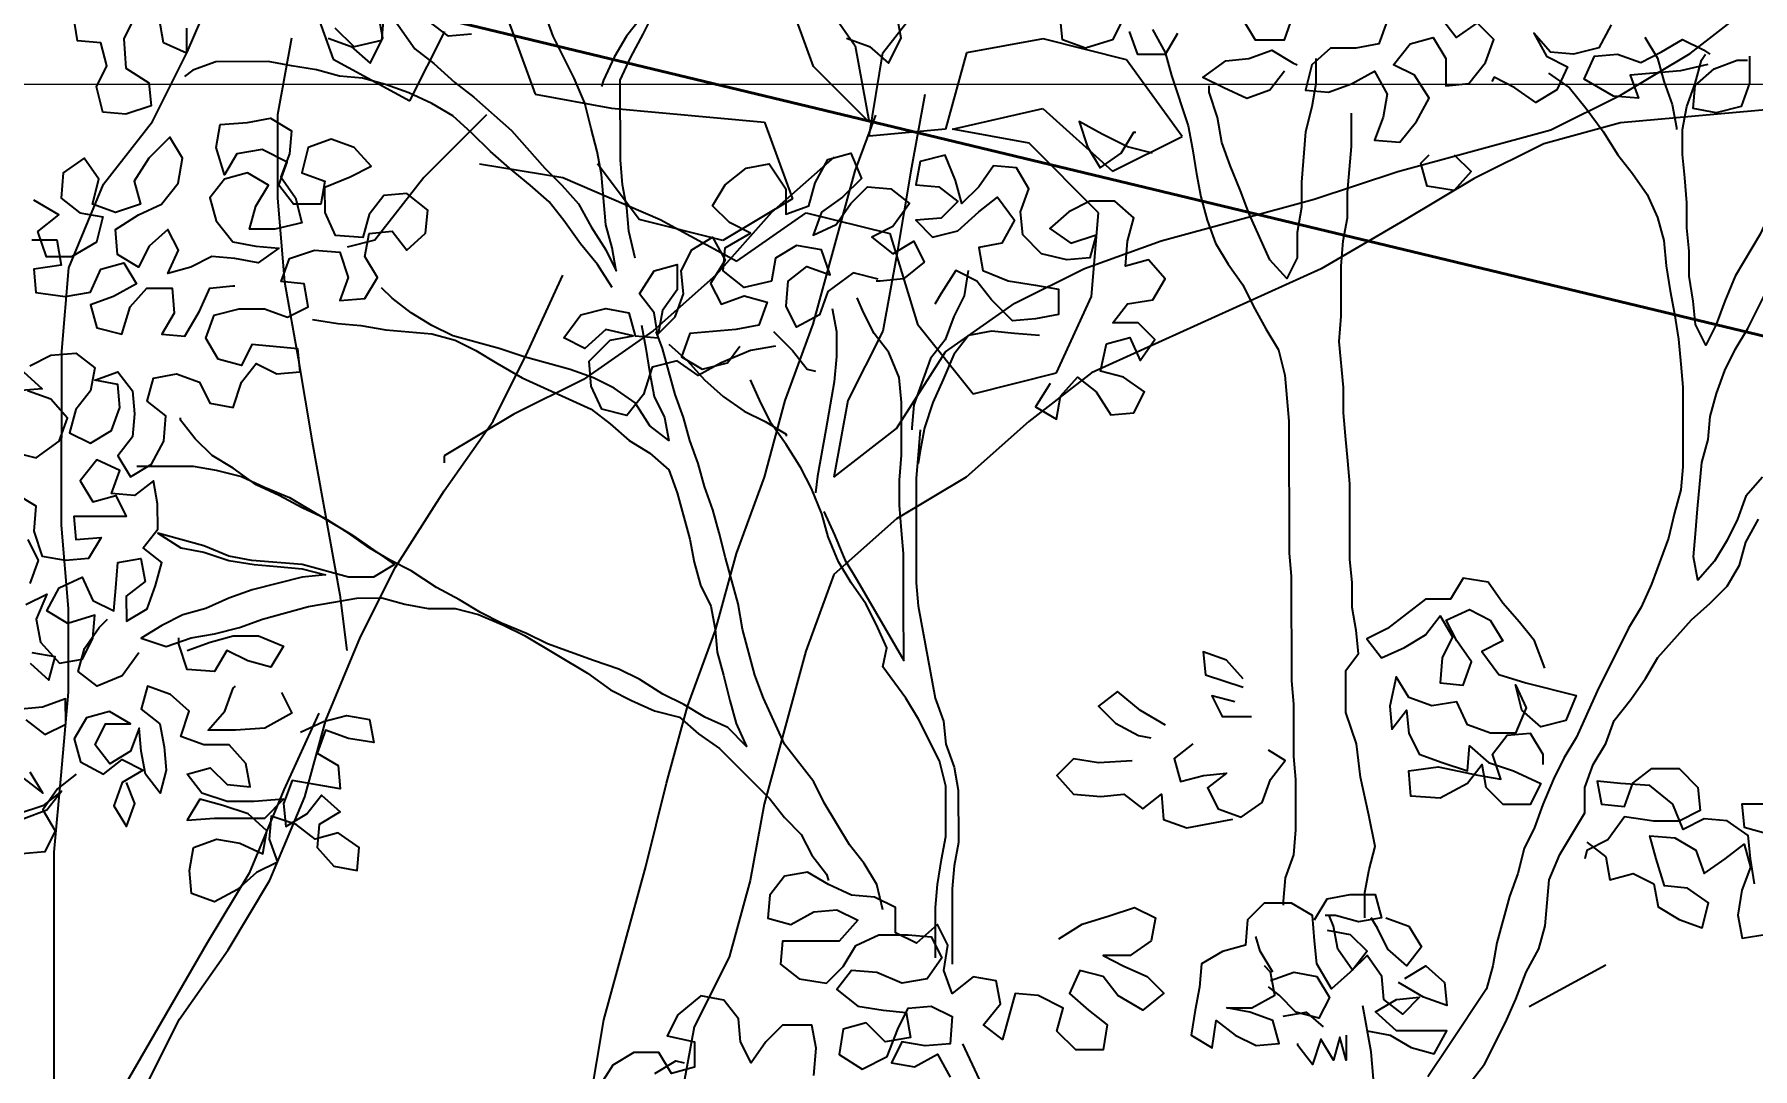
# Model space of a CAD drawing. Header units: millimetres. Extents: x 684983 to 685377, y 990360 to 990509.
# Drawn here: x 685190.935 to 685191.703, y 990447.598 to 990448.06 of the extents above; entities that cross this region are included whole.
import ezdxf

# ---------------------------------------------------------------- set-up
doc = ezdxf.new("R2010")
doc.units = ezdxf.units.MM
doc.header["$PDMODE"] = 35
doc.header["$PDSIZE"] = 0.2
for name, color, linetype in [('ANJILI', 7, 'Continuous'), ('dim', 7, 'Continuous'), ('MAHAGONY', 7, 'Continuous')]:
    doc.layers.add(name, color=color, linetype=linetype)
doc.layers.add('BD', color=1, linetype='Continuous', lineweight=40)
doc.layers.add('grid', color=8, linetype='Continuous', lineweight=9)
doc.styles.add('DIM', font='ARIALN.TTF', dxfattribs={"width": 0.8, "height": 1})
doc.dimstyles.get("Standard").update_dxf_attribs({"dimtxt": 1, "dimasz": 0.18, "dimexe": 0.18, "dimexo": 0.0625, "dimgap": 0.09, "dimtad": 0, "dimrnd": 0.05, "dimzin": 0, "dimdsep": 46, "dimtxsty": 'DIM', "dimcen": 0.09, "dimse1": 1, "dimse2": 1, "dimsd1": 1, "dimsd2": 1, "dimadec": 0, "dimazin": 0, "dimtfac": 1, "dimtix": 1, "dimtofl": 0, "dimtmove": 2, "dimatfit": 3, "dimfxl": 0, "dimtolj": 1, "dimtzin": 0, "dimarcsym": 0})

# ---------------------------------------------------------------- blocks, each defined once
blk = doc.blocks.new('*D58')
at = {"layer": 'Defpoints', "color": 0, "transparency": 16777216}
for p in [(685177.08947, 990451.441), (685192.34647, 990448.83217), (685192.10547, 990447.83)]:
    blk.add_point(p, dxfattribs=at)
at = {"layer": 'dim', "color": 0, "transparency": 16777216, "insert": (685184.83847, 990450.63767), "char_height": 1, "attachment_point": 5, "rotation": 346.47844, "style": 'DIM'}
blk.add_mtext('\\A1;15.45', dxfattribs=at)
blk = doc.blocks.new('seee')
at = {"color": 84}
for p, q in [((11662.625, -2925.597, 6505.241), (11664.193, -2927.842, 6505.241)), ((11646.472, -2925.807, 6505.241), (11647.367, -2928.276, 6505.241)), ((11662.846, -2928.514, 6505.241), (11661.951, -2926.046, 6505.241)), ((11665.09, -2928.067, 6505.241), (11666.662, -2926.05, 6505.241)), ((11642.656, -2928.047, 6505.241), (11643.331, -2926.477, 6505.241)), ((11691.113, -2928.091, 6505.241), (11693.133, -2926.523, 6505.241)), ((11649.834, -2929.624, 6505.241), (11650.957, -2927.381, 6505.241)), ((11652.977, -2926.935, 6505.241), (11653.872, -2929.403, 6505.241)), ((11646.022, -2927.601, 6505.241), (11645.571, -2930.069, 6505.241)), ((11664.193, -2927.842, 6505.241), (11664.639, -2930.31, 6505.241)), ((11670.25, -2927.623, 6505.241), (11667.782, -2928.07, 6505.241)), ((11672.942, -2928.299, 6505.241), (11670.25, -2927.623, 6505.241)), ((11641.533, -2930.289, 6505.241), (11642.656, -2928.047, 6505.241)), ((11647.367, -2928.276, 6505.241), (11649.834, -2929.624, 6505.241)), ((11664.639, -2930.31, 6505.241), (11662.846, -2928.514, 6505.241)), ((11664.639, -2930.759, 6505.241), (11665.09, -2928.067, 6505.241)), ((11667.782, -2928.07, 6505.241), (11667.107, -2930.537, 6505.241)), ((11674.734, -2930.768, 6505.241), (11672.942, -2928.299, 6505.241)), ((11688.868, -2929.435, 6505.241), (11691.113, -2928.091, 6505.241)), ((11653.872, -2929.403, 6505.241), (11656.339, -2929.854, 6505.241)), ((11666.435, -2929.415, 6505.241), (11665.984, -2931.882, 6505.241)), ((11686.624, -2930.555, 6505.241), (11688.868, -2929.435, 6505.241)), ((11645.571, -2930.069, 6505.241), (11645.569, -2932.761, 6505.241)), ((11652.301, -2930.075, 6505.241), (11650.28, -2932.092, 6505.241)), ((11656.339, -2929.854, 6505.241), (11661.274, -2930.307, 6505.241)), ((11664.189, -2931.88, 6505.241), (11664.864, -2930.086, 6505.241)), ((11667.331, -2930.537, 6505.241), (11670.248, -2929.867, 6505.241)), ((11670.248, -2929.867, 6505.241), (11672.49, -2931.888, 6505.241)), ((11693.803, -2929.888, 6505.241), (11688.868, -2930.333, 6505.241)), ((11639.961, -2932.307, 6505.241), (11641.533, -2930.289, 6505.241)), ((11661.274, -2930.307, 6505.241), (11662.169, -2932.776, 6505.241)), ((11667.107, -2930.537, 6505.241), (11664.639, -2930.759, 6505.241)), ((11669.798, -2930.988, 6505.241), (11667.331, -2930.537, 6505.241)), ((11681.687, -2931.896, 6505.241), (11686.624, -2930.555, 6505.241)), ((11688.868, -2930.333, 6505.241), (11686.399, -2931.003, 6505.241)), ((11672.04, -2933.234, 6505.241), (11669.798, -2930.988, 6505.241)), ((11672.49, -2931.888, 6505.241), (11674.734, -2930.768, 6505.241)), ((11686.399, -2931.003, 6505.241), (11684.155, -2932.123, 6505.241)), ((11652.075, -2931.645, 6505.241), (11654.767, -2932.096, 6505.241)), ((11657.233, -2933.444, 6505.241), (11655.889, -2931.648, 6505.241)), ((11663.517, -2931.431, 6505.241), (11661.496, -2933.224, 6505.241)), ((11638.836, -2934.998, 6505.241), (11639.961, -2932.307, 6505.241)), ((11650.28, -2932.092, 6505.241), (11648.708, -2934.109, 6505.241)), ((11654.767, -2932.096, 6505.241), (11657.906, -2933.445, 6505.241)), ((11662.839, -2936.814, 6505.241), (11664.189, -2931.88, 6505.241)), ((11665.984, -2931.882, 6505.241), (11665.533, -2934.574, 6505.241)), ((11678.995, -2932.791, 6505.241), (11681.687, -2931.896, 6505.241)), ((11684.155, -2932.123, 6505.241), (11681.91, -2933.467, 6505.241)), ((11645.569, -2932.761, 6505.241), (11645.79, -2935.453, 6505.241)), ((11662.169, -2932.776, 6505.241), (11659.925, -2934.12, 6505.241)), ((11674.058, -2934.133, 6505.241), (11678.995, -2932.791, 6505.241)), ((11659.925, -2934.12, 6505.241), (11657.233, -2933.444, 6505.241)), ((11657.906, -2933.445, 6505.241), (11660.373, -2934.793, 6505.241)), ((11661.496, -2933.224, 6505.241), (11659.699, -2935.241, 6505.241)), ((11660.373, -2934.793, 6505.241), (11662.618, -2933.225, 6505.241)), ((11662.618, -2933.225, 6505.241), (11665.309, -2933.9, 6505.241)), ((11671.813, -2935.925, 6505.241), (11672.04, -2933.234, 6505.241)), ((11681.91, -2933.467, 6505.241), (11679.217, -2935.035, 6505.241)), ((11665.309, -2933.9, 6505.241), (11666.204, -2936.818, 6505.241)), ((11648.708, -2934.109, 6505.241), (11647.81, -2934.333, 6505.241)), ((11665.533, -2934.574, 6505.241), (11665.082, -2937.041, 6505.241)), ((11671.589, -2935.028, 6505.241), (11674.058, -2934.133, 6505.241)), ((11638.61, -2937.69, 6505.241), (11638.836, -2934.998, 6505.241)), ((11669.345, -2936.147, 6505.241), (11671.589, -2935.028, 6505.241)), ((11679.217, -2935.035, 6505.241), (11671.811, -2938.393, 6505.241)), ((11645.79, -2935.453, 6505.241), (11646.237, -2937.921, 6505.241)), ((11653.64, -2937.703, 6505.241), (11654.764, -2935.237, 6505.241)), ((11659.699, -2935.241, 6505.241), (11657.679, -2937.034, 6505.241)), ((11667.1, -2937.716, 6505.241), (11669.345, -2936.147, 6505.241)), ((11670.689, -2938.392, 6505.241), (11671.813, -2935.925, 6505.241)), ((11661.939, -2939.281, 6505.241), (11662.839, -2936.814, 6505.241)), ((11666.204, -2936.818, 6505.241), (11667.996, -2939.063, 6505.241)), ((11657.679, -2937.034, 6505.241), (11655.434, -2938.602, 6505.241)), ((11665.082, -2937.041, 6505.241), (11663.958, -2939.283, 6505.241)), ((11638.604, -2943.298, 6505.241), (11638.61, -2937.69, 6505.241)), ((11646.237, -2937.921, 6505.241), (11646.683, -2940.613, 6505.241)), ((11652.516, -2939.946, 6505.241), (11653.64, -2937.703, 6505.241)), ((11665.528, -2940.182, 6505.241), (11667.1, -2937.716, 6505.241)), ((11667.996, -2939.063, 6505.241), (11670.689, -2938.392, 6505.241)), ((11671.811, -2938.393, 6505.241), (11669.79, -2939.962, 6505.241)), ((11655.434, -2938.602, 6505.241), (11653.19, -2939.722, 6505.241)), ((11661.264, -2941.748, 6505.241), (11661.939, -2939.281, 6505.241)), ((11663.958, -2939.283, 6505.241), (11663.507, -2941.75, 6505.241)), ((11650.944, -2942.188, 6505.241), (11652.516, -2939.946, 6505.241)), ((11653.19, -2939.722, 6505.241), (11650.945, -2941.066, 6505.241)), ((11669.79, -2939.962, 6505.241), (11667.77, -2941.754, 6505.241)), ((11646.683, -2940.613, 6505.241), (11647.576, -2945.55, 6505.241)), ((11663.507, -2941.75, 6505.241), (11665.528, -2940.182, 6505.241)), ((11650.945, -2941.066, 6505.241), (11650.945, -2941.29, 6505.241)), ((11660.364, -2944.215, 6505.241), (11661.264, -2941.748, 6505.241)), ((11667.77, -2941.754, 6505.241), (11665.525, -2943.098, 6505.241)), ((11649.371, -2944.654, 6505.241), (11650.944, -2942.188, 6505.241)), ((11638.826, -2945.99, 6505.241), (11638.604, -2943.298, 6505.241)), ((11665.525, -2943.098, 6505.241), (11663.504, -2944.891, 6505.241)), ((11659.689, -2946.682, 6505.241), (11660.364, -2944.215, 6505.241)), ((11648.248, -2946.896, 6505.241), (11649.371, -2944.654, 6505.241)), ((11663.504, -2944.891, 6505.241), (11662.605, -2947.358, 6505.241)), ((11647.576, -2945.55, 6505.241), (11647.799, -2947.344, 6505.241)), ((11638.824, -2948.682, 6505.241), (11638.826, -2945.99, 6505.241)), ((11658.789, -2949.149, 6505.241), (11659.689, -2946.682, 6505.241)), ((11647.123, -2949.587, 6505.241), (11648.248, -2946.896, 6505.241)), ((11662.605, -2947.358, 6505.241), (11661.254, -2952.292, 6505.241)), ((11638.597, -2951.374, 6505.241), (11638.824, -2948.682, 6505.241)), ((11646.899, -2949.363, 6505.241), (11645.775, -2951.829, 6505.241)), ((11646.448, -2952.054, 6505.241), (11647.123, -2949.587, 6505.241)), ((11658.114, -2951.616, 6505.241), (11658.789, -2949.149, 6505.241)), ((11638.37, -2953.842, 6505.241), (11638.597, -2951.374, 6505.241)), ((11657.439, -2954.308, 6505.241), (11658.114, -2951.616, 6505.241)), ((11645.775, -2951.829, 6505.241), (11644.651, -2954.52, 6505.241)), ((11645.324, -2954.745, 6505.241), (11646.448, -2952.054, 6505.241)), ((11661.254, -2952.292, 6505.241), (11660.803, -2954.759, 6505.241)), ((11638.366, -2959.226, 6505.241), (11638.37, -2953.842, 6505.241)), ((11644.651, -2954.52, 6505.241), (11643.303, -2956.762, 6505.241)), ((11656.088, -2959.242, 6505.241), (11657.439, -2954.308, 6505.241)), ((11643.976, -2956.987, 6505.241), (11645.324, -2954.745, 6505.241)), ((11660.803, -2954.759, 6505.241), (11660.128, -2957.227, 6505.241)), ((11643.303, -2956.762, 6505.241), (11638.36, -2965.283, 6505.241)), ((11642.404, -2959.229, 6505.241), (11643.976, -2956.987, 6505.241)), ((11660.128, -2957.227, 6505.241), (11659.004, -2959.469, 6505.241)), ((11685.925, -2958.82, 6505.241), (11688.394, -2957.477, 6505.241)), ((11638.36, -2965.283, 6505.241), (11638.366, -2959.226, 6505.241)), ((11641.28, -2961.472, 6505.241), (11642.404, -2959.229, 6505.241)), ((11655.637, -2961.933, 6505.241), (11656.088, -2959.242, 6505.241)), ((11659.004, -2959.469, 6505.241), (11658.553, -2961.936, 6505.241))]:
    blk.add_line(p, q, dxfattribs=at)
blk = doc.blocks.new('TREE30')
at = {"color": 3, "flags": 128}
for points in [[(-0.46171, 2.01987), (-0.4507, 2.01588), (-0.44168, 2.00788), (-0.43569, 2.0199), (-0.4377, 2.0309)], [(-0.21409, 2.01987), (-0.20308, 2.01588), (-0.19407, 2.00788), (-0.18807, 2.0199), (-0.19008, 2.0309)], [(-0.39325, 2.02171), (-0.40426, 2.0207), (-0.41327, 2.0277)], [(-0.43529, 2.02968), (-0.43628, 2.01867), (-0.44929, 2.01565), (-0.45831, 2.02465)], [(-0.52937, 2.02459), (-0.52936, 2.01258), (-0.54037, 2.01757), (-0.54238, 2.02958)], [(-0.55439, 2.02957), (-0.55939, 2.01956), (-0.55837, 2.00555), (-0.54736, 1.99855), (-0.54635, 1.98754), (-0.55835, 1.98353), (-0.56936, 1.98452), (-0.57238, 1.99653), (-0.56738, 2.00654), (-0.57039, 2.01755), (-0.58141, 2.01854), (-0.58342, 2.03054)], [(-0.02494, 2.02905), (-0.01893, 2.01905), (-0.00492, 2.01906), (0.00007, 2.03308)], [(0.04412, 2.02812), (0.04012, 2.0171), (0.02912, 2.01509), (0.01711, 2.01508), (0.00811, 2.00707), (0.00511, 1.99505), (0.01612, 1.99406), (0.02713, 1.99808), (0.03813, 2.00409), (0.04415, 1.99309), (0.04216, 1.98208), (0.03816, 1.97106), (0.05017, 1.97007), (0.05817, 1.98009), (0.06417, 1.9911), (0.05715, 2.00211), (0.04714, 2.0071), (0.05514, 2.01712), (0.06614, 2.02013), (0.07216, 2.01013), (0.07217, 1.99712), (0.08318, 1.99813), (0.09117, 2.00814), (0.09517, 2.01916), (0.08715, 2.02716), (0.07715, 2.02014), (0.07014, 2.02914)], [(0.15121, 2.02621), (0.14521, 2.0152), (0.13321, 2.01218), (0.1222, 2.01318), (0.11418, 2.02218), (0.1202, 2.01117), (0.13021, 2.00618), (0.12522, 1.99516), (0.11521, 1.98915), (0.1052, 1.99615), (0.09518, 2.00114), (0.09419, 1.99914)], [(-0.05596, 2.02202), (-0.06196, 2.01201), (-0.07497, 2.01199), (-0.07898, 2.023)], [(-0.08199, 2.029), (-0.08699, 2.01899), (-0.09999, 2.01497), (-0.11101, 2.01897), (-0.11202, 2.02998)], [(0.19727, 2.00724), (0.18426, 2.00422), (0.16024, 2.0022), (0.16425, 1.9912), (0.15224, 1.99219), (0.13822, 2.00018), (0.14322, 2.01119), (0.15422, 2.0122), (0.16524, 2.00821), (0.17524, 2.01322), (0.18524, 2.01924), (0.19526, 2.01424), (0.19826, 2.01224)], [(0.21728, 2.01126), (0.21729, 1.99825), (0.2133, 1.98724), (0.20129, 1.98422), (0.19028, 1.98621), (0.19127, 1.99723), (0.20027, 2.00524), (0.21128, 2.00925), (0.21628, 2.00926)], [(-0.11686, 1.85482), (-0.12386, 1.84381), (-0.11384, 1.83781), (-0.11185, 1.84882), (-0.10385, 1.85784), (-0.09484, 1.85084), (-0.08782, 1.83984), (-0.07681, 1.84085), (-0.07182, 1.85086), (-0.08183, 1.85786), (-0.09285, 1.86085), (-0.08986, 1.87386), (-0.07885, 1.87688), (-0.07383, 1.86587), (-0.06684, 1.87589), (-0.07485, 1.88389), (-0.08686, 1.88387), (-0.07986, 1.89289), (-0.06786, 1.8949), (-0.06186, 1.90492), (-0.06988, 1.91392), (-0.08088, 1.9109), (-0.07989, 1.92291), (-0.0769, 1.93393), (-0.08591, 1.94192), (-0.09792, 1.94191), (-0.10793, 1.9369), (-0.11693, 1.92889), (-0.10691, 1.92189), (-0.09491, 1.9259), (-0.0979, 1.91489), (-0.10891, 1.91388), (-0.12092, 1.91687), (-0.12994, 1.92587), (-0.13095, 1.93688), (-0.12695, 1.94789), (-0.13297, 1.9579), (-0.14398, 1.95889), (-0.15098, 1.94887), (-0.15898, 1.94086), (-0.16199, 1.95186), (-0.167, 1.96387), (-0.17901, 1.96086), (-0.181, 1.94984), (-0.16999, 1.94885), (-0.16098, 1.94186), (-0.16898, 1.93384), (-0.18099, 1.93283), (-0.17297, 1.92483), (-0.16097, 1.92784), (-0.15097, 1.93686), (-0.14196, 1.94388), (-0.13395, 1.93287), (-0.13994, 1.92186), (-0.15095, 1.91985), (-0.14894, 1.90884), (-0.13692, 1.90385), (-0.12391, 1.90186), (-0.1129, 1.89986), (-0.11289, 1.88785), (-0.1239, 1.88584), (-0.1349, 1.88483), (-0.14492, 1.89483), (-0.15194, 1.90383), (-0.16195, 1.90883), (-0.16894, 1.89781), (-0.17194, 1.8928)], [(-0.24799, 1.87272), (-0.26, 1.87071), (-0.274, 1.86469), (-0.28501, 1.85867), (-0.29502, 1.86567), (-0.30703, 1.86266), (-0.31102, 1.84964), (-0.31902, 1.83962), (-0.33103, 1.84262), (-0.33605, 1.85362), (-0.33706, 1.86563), (-0.32706, 1.87565), (-0.31605, 1.87766), (-0.32906, 1.88065), (-0.33907, 1.87163), (-0.34908, 1.87663), (-0.34108, 1.88765), (-0.32907, 1.89066), (-0.31806, 1.88867), (-0.31505, 1.87766), (-0.30404, 1.87667), (-0.30605, 1.88868), (-0.31307, 1.89768), (-0.30607, 1.9087), (-0.29506, 1.91171), (-0.29505, 1.8997), (-0.30205, 1.88968), (-0.30404, 1.87867), (-0.29604, 1.88669), (-0.29205, 1.8977), (-0.29306, 1.90871), (-0.28806, 1.91872), (-0.27806, 1.92473), (-0.27205, 1.91373), (-0.27904, 1.90271), (-0.27403, 1.89271), (-0.26302, 1.89672), (-0.25201, 1.89373), (-0.256, 1.88272), (-0.26701, 1.88071), (-0.28903, 1.87869), (-0.29302, 1.86767), (-0.28301, 1.86168), (-0.271, 1.86469), (-0.265, 1.8727)], [(-0.58209, 1.66824), (-0.59109, 1.66122), (-0.59808, 1.65121), (-0.59207, 1.64121), (-0.59706, 1.63119), (-0.60807, 1.63018)], [(-0.60709, 1.6472), (-0.59608, 1.65121), (-0.58908, 1.66023), (-0.59809, 1.65321), (-0.61009, 1.6492)], [(-0.6071, 1.66621), (-0.59809, 1.65922), (-0.6041, 1.66922)], [(-0.60613, 1.69424), (-0.59712, 1.68724), (-0.58711, 1.69225), (-0.58712, 1.70426), (-0.59813, 1.70025), (-0.61014, 1.69924)], [(-0.60415, 1.72126), (-0.59514, 1.71327), (-0.59215, 1.72428), (-0.60316, 1.72627)], [(-0.60618, 1.74929), (-0.59618, 1.7543), (-0.60117, 1.74228), (-0.59916, 1.73128), (-0.59014, 1.72128), (-0.57913, 1.72329), (-0.57414, 1.7333), (-0.57315, 1.74431), (-0.58615, 1.7403), (-0.59617, 1.74629), (-0.59017, 1.75731), (-0.57917, 1.76232), (-0.57415, 1.75132), (-0.56414, 1.74632), (-0.56315, 1.75733), (-0.56216, 1.76934), (-0.55115, 1.77135), (-0.54914, 1.76035), (-0.55814, 1.75333), (-0.55813, 1.74132), (-0.54813, 1.74734), (-0.54414, 1.75835), (-0.54114, 1.76936), (-0.55016, 1.77636), (-0.54316, 1.78537), (-0.54317, 1.79738), (-0.54518, 1.80839), (-0.55418, 1.80138), (-0.56519, 1.80237), (-0.5612, 1.81338), (-0.57221, 1.81838), (-0.58021, 1.80836), (-0.5742, 1.79836), (-0.56319, 1.80137), (-0.55818, 1.79137), (-0.5832, 1.79134), (-0.58219, 1.78033), (-0.57018, 1.78135), (-0.57617, 1.77133), (-0.58718, 1.77032), (-0.59819, 1.77231), (-0.60221, 1.78432), (-0.60122, 1.79633), (-0.61123, 1.80233)], [(-0.60521, 1.78031), (-0.60019, 1.77031), (-0.60419, 1.7593)], [(0.11946, 1.71892), (0.11445, 1.73193), (0.10743, 1.74093), (0.09942, 1.74993), (0.0924, 1.75993), (0.08039, 1.76192), (0.0744, 1.75191), (0.06238, 1.7519), (0.04438, 1.73787), (0.03438, 1.73286), (0.04139, 1.72386), (0.0524, 1.72887), (0.0624, 1.73488), (0.0694, 1.7439), (0.07541, 1.7339), (0.07042, 1.72388), (0.06943, 1.71187), (0.08044, 1.71088), (0.08443, 1.72189), (0.07742, 1.7319), (0.0724, 1.7419), (0.08341, 1.74691), (0.09342, 1.74192), (0.09943, 1.73192), (0.08943, 1.7269), (0.09745, 1.7159), (0.11046, 1.71191), (0.13449, 1.70593), (0.12949, 1.69391), (0.11749, 1.6909), (0.10847, 1.6989), (0.10546, 1.7109), (0.11047, 1.6999), (0.10548, 1.68788), (0.09347, 1.68787), (0.08246, 1.69187), (0.07744, 1.70287), (0.06543, 1.70086), (0.05442, 1.70485), (0.04841, 1.71486), (0.04542, 1.70084), (0.04643, 1.68983), (0.05343, 1.69885), (0.05444, 1.68784), (0.05945, 1.67783), (0.07046, 1.67384), (0.08248, 1.66985), (0.08347, 1.68186), (0.09248, 1.67386), (0.1045, 1.66987), (0.11751, 1.66387), (0.11252, 1.65386), (0.09951, 1.65385), (0.09149, 1.66185), (0.08948, 1.67286), (0.08248, 1.66384), (0.06948, 1.65683), (0.05547, 1.65781), (0.05445, 1.66982), (0.06846, 1.67184), (0.08748, 1.66785), (0.09849, 1.66586), (0.09448, 1.67787), (0.10148, 1.68688), (0.11249, 1.68789), (0.1185, 1.67789), (0.1185, 1.67288)], [(-0.55211, 1.72632), (-0.56011, 1.7153), (-0.57212, 1.71028), (-0.58113, 1.71728), (-0.57814, 1.72829), (-0.57114, 1.73831), (-0.56714, 1.74232)], [(-0.52909, 1.72734), (-0.51809, 1.73135), (-0.50708, 1.73436), (-0.49507, 1.73437), (-0.48306, 1.72938), (-0.48905, 1.71937), (-0.50007, 1.72236), (-0.51008, 1.72735), (-0.51607, 1.71734), (-0.52909, 1.71833), (-0.5331, 1.73034), (-0.5331, 1.73334)], [(-0.02465, 1.71379), (-0.03267, 1.72279), (-0.04368, 1.72678), (-0.04267, 1.71577), (-0.02465, 1.70978)], [(-0.47501, 1.68835), (-0.46401, 1.69337), (-0.453, 1.69638), (-0.44199, 1.69439), (-0.43998, 1.68338), (-0.45199, 1.68537), (-0.463, 1.68937), (-0.467, 1.67835), (-0.45698, 1.67236), (-0.45597, 1.66135), (-0.46798, 1.66334), (-0.479, 1.66533), (-0.48299, 1.65432), (-0.48198, 1.64331), (-0.47197, 1.64932), (-0.46498, 1.65834), (-0.45596, 1.65034), (-0.46596, 1.64432), (-0.46696, 1.63331), (-0.45894, 1.62431), (-0.44793, 1.62232), (-0.44694, 1.63333), (-0.45695, 1.64033), (-0.46796, 1.63732), (-0.47697, 1.64431), (-0.48899, 1.64831), (-0.48998, 1.6373), (-0.48597, 1.62629), (-0.49597, 1.62128), (-0.50497, 1.61326), (-0.51597, 1.60725), (-0.52699, 1.61124), (-0.528, 1.62225), (-0.52601, 1.63326), (-0.515, 1.63727), (-0.50399, 1.63528), (-0.49297, 1.63029), (-0.49098, 1.6413), (-0.5, 1.6493), (-0.51201, 1.65329), (-0.52302, 1.65628), (-0.52902, 1.64627), (-0.51601, 1.64728), (-0.49199, 1.6473), (-0.48299, 1.65632), (-0.497, 1.65531), (-0.51001, 1.65529), (-0.52203, 1.65929), (-0.52904, 1.66829), (-0.51803, 1.6713), (-0.51002, 1.6633), (-0.49901, 1.66231), (-0.50102, 1.67332), (-0.50904, 1.68232), (-0.52105, 1.68231), (-0.53206, 1.6863), (-0.52807, 1.69831), (-0.53708, 1.70631), (-0.54809, 1.71031), (-0.55109, 1.69929), (-0.54207, 1.6923), (-0.54006, 1.68129), (-0.53905, 1.67028), (-0.54204, 1.65927), (-0.54906, 1.66827), (-0.55107, 1.67928), (-0.55208, 1.69028), (-0.55607, 1.67927), (-0.56608, 1.67326), (-0.57309, 1.68226), (-0.5681, 1.69227), (-0.55609, 1.69228), (-0.5661, 1.69828), (-0.57711, 1.69527), (-0.5831, 1.68525), (-0.58009, 1.67425), (-0.56907, 1.66825), (-0.56007, 1.67526), (-0.55006, 1.67027), (-0.56006, 1.66426), (-0.56406, 1.65324), (-0.55804, 1.64324), (-0.55405, 1.65425), (-0.55806, 1.66426)], [(-0.48404, 1.70736), (-0.47902, 1.69736), (-0.49203, 1.69034), (-0.50604, 1.68933), (-0.51905, 1.68931), (-0.51105, 1.69833), (-0.50706, 1.70934), (-0.50606, 1.71034)], [(-0.06167, 1.69173), (-0.07368, 1.69873), (-0.0847, 1.70773), (-0.0937, 1.70071), (-0.08569, 1.69271), (-0.07467, 1.68672), (-0.06867, 1.68572)], [(-0.02865, 1.70277), (-0.03966, 1.70577), (-0.03465, 1.69576), (-0.02063, 1.69578)], [(-0.04865, 1.68274), (-0.05765, 1.67572), (-0.05463, 1.66472), (-0.04363, 1.66773), (-0.03262, 1.66874), (-0.04162, 1.66173), (-0.03661, 1.65172), (-0.02559, 1.64773), (-0.01559, 1.65475), (-0.0116, 1.66576), (-0.0046, 1.67477), (-0.01261, 1.67977)], [(-0.07766, 1.67471), (-0.09368, 1.67369), (-0.10569, 1.67568), (-0.11369, 1.66767), (-0.10567, 1.65867), (-0.09266, 1.65768), (-0.08165, 1.65869), (-0.07264, 1.65169), (-0.06364, 1.6587), (-0.06262, 1.6467), (-0.05161, 1.6427), (-0.0296, 1.64673)], [(0.13956, 1.63587), (0.14857, 1.62887), (0.15058, 1.61787), (0.16159, 1.62088), (0.1716, 1.61588), (0.17361, 1.60488), (0.18363, 1.59888), (0.19464, 1.59489), (0.19763, 1.6069), (0.18762, 1.6139), (0.17661, 1.61489), (0.17259, 1.62789), (0.16958, 1.6389), (0.18159, 1.63791), (0.1916, 1.63192), (0.19562, 1.62091), (0.20562, 1.62793), (0.21462, 1.63494), (0.21763, 1.62393), (0.21364, 1.61292), (0.21165, 1.60091), (0.21366, 1.5899), (0.22567, 1.59191)], [(0.22761, 1.65397), (0.2136, 1.65395), (0.21461, 1.64295), (0.22563, 1.63995)], [(0.21964, 1.61593), (0.21763, 1.62794), (0.21662, 1.63894), (0.2066, 1.64594), (0.19559, 1.64693), (0.18559, 1.64192), (0.18057, 1.65392), (0.16956, 1.66292), (0.15554, 1.66391), (0.14453, 1.6649), (0.14655, 1.65389), (0.15756, 1.6529), (0.16155, 1.66392), (0.17055, 1.67093), (0.18356, 1.67094), (0.19258, 1.66194), (0.19359, 1.65093), (0.18358, 1.64592), (0.17157, 1.64591), (0.15756, 1.6479), (0.14956, 1.63688), (0.13956, 1.63187), (0.13856, 1.62786)], [(-0.11262, 1.5896), (-0.10161, 1.59662), (-0.0886, 1.60063), (-0.0766, 1.60465), (-0.06659, 1.59965), (-0.06858, 1.58864), (-0.07858, 1.58163), (-0.09159, 1.58161), (-0.08158, 1.57662), (-0.07056, 1.57162), (-0.06255, 1.56363), (-0.07255, 1.55561), (-0.08457, 1.5626), (-0.09158, 1.57161), (-0.10259, 1.5746), (-0.10759, 1.56358), (-0.09857, 1.55559), (-0.08956, 1.54859), (-0.09155, 1.53658), (-0.10456, 1.53656), (-0.11358, 1.54556), (-0.11058, 1.55658), (-0.1226, 1.56257), (-0.13361, 1.56356), (-0.13959, 1.54154), (-0.14861, 1.54853), (-0.14061, 1.55855), (-0.14262, 1.56956), (-0.15363, 1.57155), (-0.16363, 1.56353), (-0.16765, 1.57454), (-0.16566, 1.58655), (-0.17067, 1.59655), (-0.18067, 1.58754), (-0.19068, 1.59253), (-0.1907, 1.60454), (-0.20071, 1.60954), (-0.21172, 1.61053), (-0.22273, 1.61552), (-0.23275, 1.62152), (-0.24375, 1.61951), (-0.25075, 1.61049), (-0.25174, 1.59948), (-0.24073, 1.59649), (-0.22973, 1.60251), (-0.21872, 1.60352), (-0.2087, 1.59852), (-0.2177, 1.5885), (-0.24473, 1.58848), (-0.24572, 1.57747), (-0.2367, 1.57047), (-0.22369, 1.56848), (-0.21569, 1.5765), (-0.20969, 1.58651), (-0.19869, 1.59152), (-0.18468, 1.59154), (-0.17367, 1.59055), (-0.16865, 1.58054), (-0.17565, 1.57053), (-0.18766, 1.56851), (-0.19967, 1.57351), (-0.21169, 1.5745), (-0.21868, 1.56548), (-0.20867, 1.55749), (-0.19666, 1.5555), (-0.18564, 1.5545), (-0.18363, 1.5425), (-0.19564, 1.54048), (-0.20466, 1.54948), (-0.21566, 1.54647), (-0.21765, 1.53446), (-0.20664, 1.52746), (-0.19463, 1.53348), (-0.18964, 1.54649), (-0.18465, 1.55651), (-0.17364, 1.55752), (-0.16362, 1.55252), (-0.16461, 1.53951), (-0.17662, 1.5385), (-0.18763, 1.54049), (-0.19263, 1.53048), (-0.18162, 1.52849), (-0.17061, 1.5345), (-0.1646, 1.5235)], [(-0.22965, 1.52444), (-0.22867, 1.53745), (-0.23068, 1.54846), (-0.24469, 1.54845), (-0.25269, 1.54043), (-0.25969, 1.53042), (-0.2647, 1.54042), (-0.26571, 1.55143), (-0.27272, 1.56043), (-0.28374, 1.56242), (-0.29474, 1.5534), (-0.29973, 1.54339), (-0.28672, 1.5404), (-0.28671, 1.52839), (-0.29771, 1.52538), (-0.30373, 1.53538), (-0.31574, 1.53537), (-0.32574, 1.52936), (-0.33274, 1.51834)], [(-0.30572, 1.52537), (-0.29572, 1.53138), (-0.29171, 1.53039)], [(0.00948, 1.59872), (0.01548, 1.60873), (0.02648, 1.61075), (0.03849, 1.61076), (0.04151, 1.59975), (0.0305, 1.59774), (0.01949, 1.60073), (0.01448, 1.60073)], [(0.03455, 1.5457), (0.04556, 1.54371), (0.05557, 1.53771), (0.06659, 1.53472), (0.07258, 1.54573), (0.04856, 1.54571), (0.03855, 1.55471), (0.04855, 1.56072), (0.05956, 1.56174), (0.05156, 1.55372), (0.04254, 1.56072), (0.04153, 1.57173), (0.03452, 1.58173), (0.02652, 1.57372), (0.01752, 1.5657), (0.0105, 1.5777), (0.00949, 1.58871), (0.00848, 1.60072), (-0.00154, 1.60672), (-0.01455, 1.60671), (-0.02255, 1.59869), (-0.02354, 1.58668), (-0.03454, 1.58367), (-0.04455, 1.57765), (-0.04554, 1.56664), (-0.04753, 1.55563), (-0.04952, 1.54362), (-0.03951, 1.53762), (-0.03752, 1.55064), (-0.0285, 1.54364), (-0.01849, 1.53864), (-0.00748, 1.53966), (-0.01049, 1.55066), (-0.02151, 1.55466), (-0.03252, 1.55665), (-0.02051, 1.55666), (-0.0095, 1.56267), (-0.01151, 1.57368), (-0.01452, 1.57668)], [(0.01549, 1.59372), (0.0265, 1.59173), (0.03452, 1.58373), (0.02752, 1.57472), (0.0205, 1.58472), (0.01849, 1.59573), (0.01648, 1.60073)], [(0.04351, 1.59975), (0.05452, 1.59576), (0.06054, 1.58576), (0.05354, 1.57674), (0.04452, 1.58474), (0.03951, 1.59474), (0.0365, 1.59975)], [(-0.01051, 1.57368), (-0.01653, 1.58368), (-0.01854, 1.59069)], [(0.05254, 1.57074), (0.06255, 1.57675), (0.07156, 1.56875), (0.07257, 1.55774), (0.06156, 1.56174), (0.05154, 1.56773), (0.04954, 1.56873)], [(-0.01151, 1.56968), (-0.00051, 1.57369), (0.01051, 1.5717), (0.01652, 1.5617), (0.01152, 1.55168), (0.00051, 1.55468), (-0.0075, 1.56267), (-0.01251, 1.56667)], [(-0.00549, 1.55267), (0.00552, 1.55468), (0.01353, 1.54768)], [(0.02454, 1.54369), (0.02455, 1.53168), (0.02154, 1.54268), (0.01855, 1.53167), (0.01253, 1.54168), (0.00854, 1.52966), (0.00153, 1.53866), (0.00153, 1.53966)]]:
    blk.add_lwpolyline(points, dxfattribs=at)
at = {"color": 15, "flags": 128}
for points in [[(-0.29922, 2.07284), (-0.3012, 2.05082), (-0.30419, 2.03981), (-0.31119, 2.03079), (-0.31918, 2.02078), (-0.32518, 2.01076), (-0.33017, 1.99975), (-0.33117, 1.99675)], [(-0.4343, 2.03468), (-0.42026, 2.01468), (-0.41125, 2.00768), (-0.40123, 1.99868), (-0.39222, 1.99169), (-0.37419, 1.97569), (-0.35816, 1.95769), (-0.35015, 1.94969), (-0.34213, 1.94069), (-0.33612, 1.92969), (-0.3291, 1.91868), (-0.32409, 1.90868), (-0.3261, 1.91969), (-0.32911, 1.93069), (-0.33113, 1.95471), (-0.33315, 1.96572), (-0.33616, 1.97673), (-0.33917, 1.98873), (-0.34419, 2.00074), (-0.35421, 2.02075), (-0.35823, 2.03175)], [(-0.31508, 1.91469), (-0.3181, 1.9277), (-0.31911, 1.93871), (-0.32112, 1.94972), (-0.32213, 1.96173), (-0.32217, 1.99976), (-0.31717, 2.01077), (-0.31118, 2.02179), (-0.30419, 2.0358)], [(-0.06797, 2.02401), (-0.06196, 2.01301), (-0.05895, 2.002), (-0.05092, 1.97799), (-0.04891, 1.96698), (-0.04689, 1.95497), (-0.04488, 1.94396), (-0.04187, 1.93296), (-0.03786, 1.92195), (-0.03184, 1.91195), (-0.02483, 1.90195), (-0.01981, 1.89194), (-0.0138, 1.88094), (-0.00778, 1.87094), (-0.00477, 1.85893), (-0.00275, 1.83691), (-0.00269, 1.77386), (-0.00168, 1.76285), (-0.00163, 1.71281), (-0.00062, 1.7018), (-0.0006, 1.67678), (0.00041, 1.66577), (0.00043, 1.64175), (-0.00056, 1.62974), (-0.00455, 1.61873), (-0.00554, 1.60771), (-0.00554, 1.60571)], [(0.24432, 1.99227), (0.24333, 1.98126), (0.23733, 1.97024), (0.23434, 1.95923), (0.23035, 1.94822), (0.22736, 1.93721), (0.22236, 1.92619), (0.21037, 1.90617), (0.20538, 1.89415), (0.20138, 1.88314), (0.19639, 1.87312), (0.19137, 1.88313), (0.19036, 1.89414), (0.18835, 1.90615), (0.18834, 1.91816), (0.18733, 1.92916), (0.18732, 1.94117), (0.18631, 1.95318), (0.18529, 1.96419), (0.18528, 1.9762), (0.18728, 1.98721), (0.19127, 1.99823), (0.19426, 2.00924), (0.19626, 2.01224)], [(0.22347, 1.8101), (0.21547, 1.80108), (0.21148, 1.79007), (0.20648, 1.78005), (0.20049, 1.77004), (0.19249, 1.76103), (0.19048, 1.77203), (0.19147, 1.78304), (0.19246, 1.79505), (0.19444, 1.81708), (0.19743, 1.82809), (0.19842, 1.8391), (0.20141, 1.85011), (0.20541, 1.86112), (0.2104, 1.87114), (0.2164, 1.88115), (0.22639, 1.90118)], [(-0.32608, 1.90067), (-0.3331, 1.91167), (-0.34111, 1.92167), (-0.34913, 1.93268), (-0.35614, 1.94168), (-0.36516, 1.94968), (-0.37517, 1.95767), (-0.38419, 1.96567), (-0.39321, 1.97467), (-0.40222, 1.98267), (-0.41223, 1.98867), (-0.42325, 1.99366), (-0.43426, 1.99765), (-0.44527, 2.00065), (-0.45628, 2.00164), (-0.4673, 2.00463), (-0.47931, 2.00662), (-0.49032, 2.00861), (-0.51534, 2.00859), (-0.52635, 2.00458), (-0.53035, 2.00157)], [(0.0101, 2.01007), (0.01012, 1.99806), (0.00812, 1.98705), (0.00513, 1.97504), (0.00315, 1.95101), (0.00316, 1.939), (0.00117, 1.92699), (0.00118, 1.91498), (-0.00381, 1.90497), (-0.01183, 1.91397), (-0.02185, 1.93598), (-0.02587, 1.94698), (-0.03088, 1.95899), (-0.0349, 1.97), (-0.03691, 1.982), (-0.04092, 1.99401), (-0.04093, 1.99701)], [(0.1212, 2.00317), (0.13122, 1.99617), (0.13924, 1.98617), (0.14725, 1.97517), (0.15427, 1.96416), (0.16128, 1.95516), (0.1683, 1.94516), (0.17331, 1.93416), (0.17632, 1.92315), (0.17734, 1.91114), (0.17935, 1.89913), (0.18136, 1.88812), (0.18337, 1.87612), (0.18439, 1.86411), (0.1854, 1.8531), (0.18543, 1.81507), (0.18444, 1.80406), (0.18145, 1.79304), (0.17846, 1.78103), (0.17047, 1.759), (0.16548, 1.74799), (0.15948, 1.73798), (0.14449, 1.70794), (0.13451, 1.68591), (0.12851, 1.6759), (0.12352, 1.66588), (0.11852, 1.65387), (0.11453, 1.64285), (0.10953, 1.63284), (0.10654, 1.62083), (0.10255, 1.60982), (0.09656, 1.58779), (0.09457, 1.57678), (0.09158, 1.56577), (0.07359, 1.53873), (0.06359, 1.52371)], [(0.03757, 1.52268), (0.03656, 1.53569), (0.03254, 1.55771)], [(0.0335, 1.59974), (0.03349, 1.61175), (0.03548, 1.62277), (0.03847, 1.63378), (0.03546, 1.64879), (0.03144, 1.6668), (0.02942, 1.68281), (0.0244, 1.69782), (0.02438, 1.71784), (0.03038, 1.72585), (0.02937, 1.73686), (0.02736, 1.74786), (0.02735, 1.75987), (0.02634, 1.77088), (0.0263, 1.80691), (0.02529, 1.81792), (0.02428, 1.82993), (0.02327, 1.84094), (0.02326, 1.85295), (0.02124, 1.87497), (0.02223, 1.88698), (0.02221, 1.911), (0.0232, 1.92301), (0.02519, 1.93402), (0.02518, 1.94603), (0.02716, 1.96805), (0.02714, 1.98406)], [(-0.15594, 1.90883), (-0.15793, 1.89682), (-0.16293, 1.88681), (-0.16692, 1.87579), (-0.17392, 1.86678), (-0.18191, 1.84475), (-0.1829, 1.83374), (-0.1829, 1.83274)], [(-0.31205, 1.88267), (-0.31004, 1.87166), (-0.30803, 1.85965), (-0.30602, 1.84864), (-0.301, 1.83864), (-0.29899, 1.82763), (-0.308, 1.83463), (-0.31502, 1.84563), (-0.32504, 1.85263), (-0.33505, 1.85763), (-0.34606, 1.86162), (-0.36809, 1.8676), (-0.3801, 1.8716), (-0.40212, 1.87758), (-0.41214, 1.88258), (-0.42215, 1.88857), (-0.43117, 1.89557), (-0.43617, 1.90057)], [(-0.22098, 1.89076), (-0.21897, 1.87975), (-0.21896, 1.86774), (-0.21995, 1.85573), (-0.22194, 1.84472), (-0.22393, 1.83271), (-0.22792, 1.81068), (-0.22891, 1.80268)], [(-0.2249, 1.79367), (-0.21988, 1.78267), (-0.21487, 1.77066), (-0.20885, 1.76066), (-0.1868, 1.72265), (-0.18682, 1.74967), (-0.18685, 1.77369), (-0.18786, 1.7847), (-0.18887, 1.79671), (-0.18888, 1.80872), (-0.18789, 1.82073), (-0.18791, 1.84575), (-0.18893, 1.85776), (-0.19394, 1.86976), (-0.20095, 1.87877), (-0.20597, 1.88877), (-0.20898, 1.89577)], [(-0.46919, 1.88553), (-0.45718, 1.88354), (-0.44617, 1.88254), (-0.43415, 1.88055), (-0.41213, 1.87857), (-0.40112, 1.87558), (-0.39111, 1.87059), (-0.38109, 1.86459), (-0.36908, 1.85759), (-0.33604, 1.84261), (-0.32702, 1.83561), (-0.31801, 1.82762), (-0.30799, 1.82162), (-0.29898, 1.81362), (-0.29496, 1.80262), (-0.28894, 1.7806), (-0.28693, 1.76959), (-0.28391, 1.75859), (-0.2789, 1.74858), (-0.27689, 1.73758), (-0.27588, 1.72657), (-0.27287, 1.71556), (-0.26985, 1.70355), (-0.26684, 1.69255), (-0.26183, 1.68154), (-0.27084, 1.69054), (-0.28186, 1.69554), (-0.29187, 1.70153), (-0.30188, 1.70653), (-0.3129, 1.71352), (-0.32291, 1.71852), (-0.33493, 1.72251), (-0.35695, 1.7305), (-0.36696, 1.73549), (-0.37898, 1.74049), (-0.38899, 1.74548), (-0.39901, 1.75148), (-0.41002, 1.75747), (-0.42204, 1.76547), (-0.43205, 1.77046), (-0.44207, 1.77646), (-0.45208, 1.78346), (-0.4631, 1.79045), (-0.47411, 1.79545), (-0.48512, 1.80144), (-0.49614, 1.80643), (-0.50716, 1.81443), (-0.51717, 1.82043), (-0.52518, 1.82843), (-0.5322, 1.83743), (-0.5322, 1.83843)], [(-0.1967, 1.60354), (-0.19971, 1.61554), (-0.20573, 1.62555), (-0.21274, 1.63455), (-0.22477, 1.65455), (-0.22978, 1.66456), (-0.24381, 1.68256), (-0.25384, 1.70457), (-0.25785, 1.71558), (-0.26388, 1.73759), (-0.26589, 1.7496), (-0.27192, 1.77161), (-0.27493, 1.78362), (-0.27794, 1.79462), (-0.28196, 1.80563), (-0.28497, 1.81664), (-0.28898, 1.82764), (-0.292, 1.83865), (-0.29601, 1.84965), (-0.30203, 1.87167), (-0.30504, 1.87967)], [(-0.12189, 1.87784), (-0.1339, 1.87883), (-0.14491, 1.87982), (-0.15592, 1.87781), (-0.16291, 1.86879), (-0.16791, 1.85678), (-0.1729, 1.84576), (-0.17689, 1.83375), (-0.17888, 1.82274), (-0.17988, 1.81673)], [(-0.29903, 1.87367), (-0.29002, 1.86567), (-0.282, 1.85667), (-0.27299, 1.84867), (-0.26297, 1.84168), (-0.25296, 1.83668), (-0.24295, 1.83069), (-0.24295, 1.82969)], [(-0.17166, 1.58054), (-0.17168, 1.60456), (-0.17069, 1.61557), (-0.1687, 1.62758), (-0.16671, 1.63859), (-0.16673, 1.66261), (-0.16974, 1.67462), (-0.17977, 1.69463), (-0.18578, 1.70463), (-0.19681, 1.71963), (-0.19481, 1.72864), (-0.19983, 1.73965), (-0.20484, 1.74965), (-0.21185, 1.75965), (-0.21787, 1.76966), (-0.22288, 1.78166), (-0.2259, 1.79267), (-0.23091, 1.80468), (-0.23593, 1.81468), (-0.24294, 1.82568), (-0.24996, 1.83568), (-0.25497, 1.84569), (-0.25998, 1.85669)], [(-0.17889, 1.83275), (-0.17988, 1.82074), (-0.18087, 1.80973), (-0.18083, 1.75968), (-0.17982, 1.74867), (-0.17177, 1.70464), (-0.16776, 1.69364), (-0.16675, 1.68263), (-0.16273, 1.67163), (-0.16072, 1.66062), (-0.1607, 1.6356), (-0.16269, 1.62459), (-0.16368, 1.61358), (-0.16365, 1.57754)], [(0.08361, 1.52072), (0.09061, 1.52974), (0.1006, 1.54976), (0.1056, 1.56078), (0.11059, 1.57379), (0.11658, 1.58481), (0.11958, 1.59582), (0.12156, 1.61784), (0.12655, 1.62985), (0.13854, 1.64988), (0.13853, 1.66189), (0.14253, 1.67291), (0.14852, 1.68292), (0.15251, 1.69393), (0.16051, 1.70395), (0.16751, 1.71396), (0.1735, 1.72398), (0.1895, 1.74201), (0.1985, 1.75002), (0.2065, 1.75804), (0.2125, 1.76805), (0.21549, 1.77906), (0.22148, 1.79008)], [(-0.5532, 1.81539), (-0.52617, 1.81541), (-0.51516, 1.81342), (-0.50315, 1.81043), (-0.49213, 1.80544), (-0.48012, 1.80044), (-0.45008, 1.78246), (-0.43005, 1.76846), (-0.44005, 1.76245), (-0.45206, 1.76244), (-0.47409, 1.76842), (-0.49811, 1.7704), (-0.50912, 1.77239), (-0.52113, 1.77739), (-0.54316, 1.78337), (-0.53214, 1.77638), (-0.52113, 1.77438), (-0.50912, 1.77039), (-0.4971, 1.7684), (-0.48609, 1.76741), (-0.47408, 1.76642), (-0.46307, 1.76343), (-0.47408, 1.76242), (-0.49809, 1.75639), (-0.5091, 1.75238), (-0.52011, 1.74736), (-0.53111, 1.74435), (-0.54112, 1.73934), (-0.55112, 1.73332), (-0.5391, 1.72933), (-0.5271, 1.73334), (-0.51609, 1.73536), (-0.50408, 1.73837), (-0.49308, 1.74238), (-0.47106, 1.74841), (-0.45906, 1.75042), (-0.44805, 1.75243), (-0.43604, 1.75244), (-0.42503, 1.74945), (-0.41402, 1.74746), (-0.401, 1.74747), (-0.38999, 1.74448), (-0.37798, 1.73949), (-0.36796, 1.73449), (-0.33792, 1.7165), (-0.32691, 1.70851), (-0.31689, 1.70351), (-0.30588, 1.69852), (-0.29387, 1.69553), (-0.28485, 1.68753), (-0.27484, 1.68053), (-0.25079, 1.65653), (-0.24378, 1.64753), (-0.23577, 1.63953), (-0.23075, 1.62953), (-0.22374, 1.62053), (-0.22273, 1.61752)], [(-0.15059, 1.52251), (-0.15861, 1.53952)]]:
    blk.add_lwpolyline(points, dxfattribs=at)
at = {"flags": 128}
for points in [[(0.16723, 2.02022), (0.17324, 2.01022), (0.17626, 1.99921), (0.18027, 1.98821), (0.18228, 1.9772), (0.18228, 1.9762)], [(-0.249, 1.87972), (-0.23998, 1.87072), (-0.23297, 1.86172), (-0.22896, 1.86073)]]:
    blk.add_lwpolyline(points, dxfattribs=at)
at = {"color": 86, "flags": 128}
for points in [[(-0.0049, 2.00405), (-0.0119, 1.99504), (-0.02291, 1.99102), (-0.03392, 1.99602), (-0.04393, 2.00101), (-0.03293, 2.00903), (-0.02192, 2.01004), (-0.01092, 2.01405), (-0.0009, 2.00806), (0.0011, 2.00706)], [(-0.06792, 1.96496), (-0.07993, 1.96795), (-0.09195, 1.97395), (-0.10296, 1.97994), (-0.09895, 1.96793), (-0.09294, 1.95793), (-0.08293, 1.96495), (-0.07694, 1.97496), (-0.07594, 1.97496)], [(0.0762, 1.96409), (0.08422, 1.95609), (0.07622, 1.94708), (0.06321, 1.94907), (0.06019, 1.96007), (0.06419, 1.96408)]]:
    blk.add_lwpolyline(points, dxfattribs=at)
at = {"color": 74, "flags": 128}
for points in [[(-0.60728, 1.86038), (-0.59827, 1.85238), (-0.61028, 1.85137)], [(-0.61325, 1.82234), (-0.60124, 1.81935), (-0.59024, 1.82737), (-0.58624, 1.83838), (-0.59426, 1.84738), (-0.60527, 1.85137)], [(-0.60428, 1.86338), (-0.59428, 1.8684), (-0.58227, 1.86941), (-0.57326, 1.86241), (-0.57525, 1.8514), (-0.58224, 1.84239), (-0.58524, 1.83137), (-0.57522, 1.82638), (-0.56522, 1.83239), (-0.56123, 1.84341), (-0.56224, 1.85441), (-0.57325, 1.85641), (-0.56224, 1.86042), (-0.55523, 1.85142), (-0.55422, 1.84041), (-0.55521, 1.8294), (-0.56221, 1.82039), (-0.55619, 1.81038), (-0.54619, 1.8164), (-0.5402, 1.82741), (-0.53921, 1.83942), (-0.54822, 1.84642), (-0.54523, 1.85743), (-0.53422, 1.85944), (-0.52321, 1.85545), (-0.51819, 1.84545), (-0.50718, 1.84346), (-0.50319, 1.85547), (-0.49619, 1.86448), (-0.48618, 1.85949), (-0.47517, 1.8605), (-0.47618, 1.87151), (-0.4982, 1.87349), (-0.5032, 1.86348), (-0.51421, 1.86647), (-0.52022, 1.87647), (-0.51623, 1.88749), (-0.50422, 1.8905), (-0.49221, 1.89051), (-0.4812, 1.88652), (-0.4712, 1.89153), (-0.47321, 1.90254), (-0.48422, 1.90353), (-0.48022, 1.91454), (-0.46822, 1.91856), (-0.45621, 1.91757), (-0.45219, 1.90556), (-0.45619, 1.89455), (-0.44418, 1.89556), (-0.43818, 1.90557), (-0.44419, 1.91557), (-0.4422, 1.92659), (-0.43119, 1.9276), (-0.42418, 1.9186), (-0.41518, 1.92661), (-0.41419, 1.93762), (-0.42421, 1.94562), (-0.43521, 1.94461), (-0.44221, 1.93559), (-0.4452, 1.92458), (-0.45822, 1.92557), (-0.46323, 1.93658), (-0.46324, 1.94859), (-0.45124, 1.9536), (-0.44123, 1.95861), (-0.44925, 1.96761), (-0.46026, 1.97161), (-0.47127, 1.96759), (-0.47426, 1.95558), (-0.46324, 1.95159), (-0.46524, 1.94058), (-0.47825, 1.94056), (-0.48526, 1.94957), (-0.48127, 1.96058), (-0.49328, 1.96657), (-0.50529, 1.96456), (-0.51129, 1.95455), (-0.5153, 1.96755), (-0.51331, 1.97856), (-0.5003, 1.97958), (-0.48929, 1.98159), (-0.47928, 1.97559), (-0.48027, 1.96458), (-0.48426, 1.95357), (-0.47725, 1.94357), (-0.47423, 1.93156), (-0.48724, 1.92855), (-0.49925, 1.92854), (-0.49626, 1.93955), (-0.49026, 1.94956), (-0.50028, 1.95556), (-0.51129, 1.95254), (-0.51828, 1.94353), (-0.51527, 1.93252), (-0.50725, 1.92252), (-0.49624, 1.92053), (-0.48523, 1.91954), (-0.49524, 1.91253), (-0.50625, 1.91452), (-0.51726, 1.91551), (-0.52726, 1.91049), (-0.53827, 1.90748), (-0.53327, 1.9185), (-0.53829, 1.9285), (-0.54729, 1.92048), (-0.55228, 1.91047), (-0.5623, 1.91647), (-0.56331, 1.92848), (-0.5523, 1.93549), (-0.5413, 1.94051), (-0.5333, 1.95052), (-0.53131, 1.96253), (-0.53733, 1.97254), (-0.54732, 1.96252), (-0.55432, 1.9515), (-0.55131, 1.9405), (-0.56331, 1.93648), (-0.57433, 1.94048), (-0.57134, 1.95249), (-0.57835, 1.96249), (-0.58835, 1.95548), (-0.58934, 1.94347), (-0.58033, 1.93647), (-0.56932, 1.93448), (-0.57231, 1.92246), (-0.58431, 1.91545), (-0.59632, 1.91544), (-0.60034, 1.92744), (-0.59034, 1.93546), (-0.60235, 1.94245)], [(-0.60334, 1.92344), (-0.59133, 1.92345), (-0.58931, 1.91144), (-0.60232, 1.90942), (-0.60131, 1.89842), (-0.5873, 1.89643), (-0.57529, 1.89844), (-0.5703, 1.90945), (-0.55929, 1.91247), (-0.55328, 1.90246), (-0.56428, 1.89645), (-0.57528, 1.89244), (-0.57227, 1.88143), (-0.56026, 1.87844), (-0.55627, 1.89145), (-0.54827, 1.90047), (-0.53626, 1.90048), (-0.53525, 1.88847), (-0.54124, 1.87845), (-0.53023, 1.87746), (-0.52324, 1.88948), (-0.51824, 1.90049), (-0.50724, 1.90151), (-0.50623, 1.90151)]]:
    blk.add_lwpolyline(points, dxfattribs=at)
at = {"color": 105, "flags": 128}
blk.add_lwpolyline([(-0.19898, 1.90479), (-0.21099, 1.90778), (-0.22299, 1.89876), (-0.22698, 1.88775), (-0.23799, 1.88173), (-0.243, 1.89174), (-0.24201, 1.90375), (-0.23301, 1.91076), (-0.222, 1.90677), (-0.22601, 1.91878), (-0.23802, 1.92077), (-0.24803, 1.91475), (-0.25002, 1.90374), (-0.26303, 1.90073), (-0.27304, 1.90873), (-0.27205, 1.91974), (-0.26005, 1.92675), (-0.27006, 1.93175), (-0.27808, 1.93975), (-0.27208, 1.94976), (-0.26208, 1.95778), (-0.25107, 1.95979), (-0.24305, 1.94779), (-0.24304, 1.93578), (-0.23204, 1.93979), (-0.22904, 1.9508), (-0.22305, 1.96182), (-0.21204, 1.96483), (-0.20703, 1.95282), (-0.21603, 1.94381), (-0.22603, 1.93679), (-0.23002, 1.92578), (-0.21902, 1.93079), (-0.21202, 1.94081), (-0.20402, 1.94882), (-0.19301, 1.94783), (-0.184, 1.94083), (-0.19199, 1.92982), (-0.202, 1.9248), (-0.19198, 1.91681), (-0.18198, 1.92282), (-0.17697, 1.91282), (-0.18697, 1.9048), (-0.19797, 1.90379), (-0.19998, 1.90379)], dxfattribs=at)

msp = doc.modelspace()

# ---------------------------------------------------------------- linework, layer by layer
at = {"layer": 'BD'}
msp.add_line((685192.10547, 990447.83), (685177.08947, 990451.441), dxfattribs=at)
at = {"layer": 'grid'}
msp.add_line((685221.15913, 990448.03806), (685118.72704, 990448.03806), dxfattribs=at)

# ---------------------------------------------------------------- block references
at = {"layer": 'ANJILI', "xscale": 0.01386104931414437, "yscale": 0.01386104931414437, "zscale": 0.01386104931414437}
msp.add_blockref('seee', (685029.62406, 990488.63833, 98.652), dxfattribs=at)
at = {"layer": 'MAHAGONY', "color": 7, "xscale": 0.9355958136093464, "yscale": 0.9355958136093464, "zscale": 0.9355958136093464}
msp.add_blockref('TREE30', (685191.49847, 990446.169, 98.419), dxfattribs=at)

# ---------------------------------------------------------------- dimensions: what is measured, and where the dimension line sits
at = {"layer": 'dim'}
dim = msp.add_aligned_dim(p1=(685177.08947, 990451.441), p2=(685192.10547, 990447.83), distance=1.03074, dimstyle='Standard', dxfattribs=at)
dim.commit()
dim.dimension.update_dxf_attribs({"geometry": '*D58', "text_midpoint": (685184.83847, 990450.63767)})

doc.saveas('drawing.dxf')
